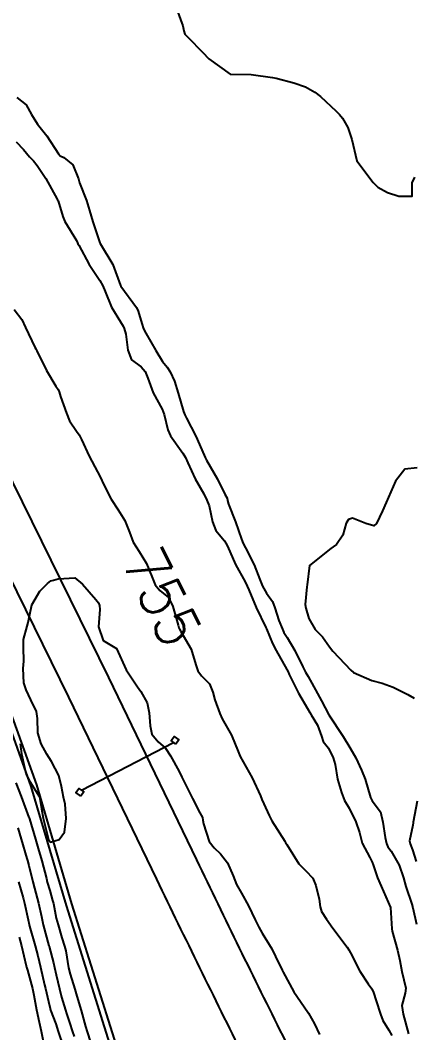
# Model space of a CAD drawing. Header units: metres. Extents: x 307586 to 320046, y 7427249 to 7434250.
# Drawn here: x 318307.9 to 318344.8, y 7430336.2 to 7430431.2 of the extents above; entities that cross this region are included whole.
import ezdxf
from ezdxf.enums import TextEntityAlignment as Align

# ---------------------------------------------------------------- set-up
doc = ezdxf.new("R2010")
doc.units = ezdxf.units.M
doc.header["$MEASUREMENT"] = 0
for name, color, linetype in [('Canaleta de Drenagem', 151, 'Continuous'), ('Cotas', 45, 'Continuous'), ('Curvas de Nivel 1m', 11, 'Continuous'), ('Curvas de Nivel 5m', 15, 'Continuous'), ('Hidrografia', 140, 'Continuous'), ('Linha Férrea', 20, 'Continuous'), ('Portico', 45, 'Continuous')]:
    doc.layers.add(name, color=color, linetype=linetype)
doc.styles.add('Style-STANDARD', font='STANDARD.shx')

msp = doc.modelspace()

# ---------------------------------------------------------------- linework, layer by layer
at = {"layer": 'Canaleta de Drenagem'}
for points in [[(318331.209, 7430297.281), (318327.22, 7430304.71), (318323.701, 7430313.804), (318318.532, 7430327.989), (318312.2, 7430348.151), (318308.89, 7430359.306), (318306.309, 7430366.5), (318296.872, 7430387.572), (318287.251, 7430406.362), (318281.624, 7430417.884), (318277.051, 7430427.547), (318272.17, 7430436.454)], [(318272.321, 7430437.218), (318277.497, 7430427.774), (318282.075, 7430418.101), (318287.698, 7430406.585), (318297.323, 7430387.789), (318306.773, 7430366.687), (318309.365, 7430359.462), (318312.679, 7430348.297), (318319.005, 7430328.15), (318324.169, 7430313.98), (318327.675, 7430304.92), (318331.65, 7430297.518)]]:
    msp.add_lwpolyline(points, dxfattribs=at)
for points in [[(318266.734, 7430433.526), (318266.393, 7430429.559, 0.060224), (318266.586, 7430423.984, 0.106584), (318267.465, 7430421.7), (318269.064, 7430418.336), (318275.611, 7430404.438), (318281.137, 7430393.271, -0.024626), (318282.95, 7430389.102, 0.003858), (318285.725, 7430381.92), (318295.493, 7430362.126), (318300.512, 7430351.493, -0.062561), (318301.864, 7430347.358, 0.05323), (318304.957, 7430337.264, 0.06202), (318310.456, 7430327.829, -0.031869), (318316.975, 7430318.045, 0.041006), (318324.119, 7430307.739, -0.057606), (318328.392, 7430301.115)], [(318304.498, 7430337.068, 0.06202), (318310.058, 7430327.526, -0.031869)]]:
    msp.add_lwpolyline(points, format="xyb", dxfattribs=at)
at = {"layer": 'Curvas de Nivel 1m', "flags": 128}
for points, elevation in [([(318322.559, 7430432.206), (318323.125, 7430430.672), (318323.203, 7430430.196), (318323.302, 7430429.906), (318323.587, 7430429.603), (318325.01, 7430428.176), (318325.567, 7430427.584), (318327.553, 7430426.15), (318329.553, 7430426.12), (318331.549, 7430425.831), (318331.881, 7430425.762), (318333.542, 7430425.322), (318334.636, 7430424.96), (318335.529, 7430424.469), (318336.041, 7430424.045), (318337.509, 7430422.681), (318337.844, 7430422.362), (318338.129, 7430422.021), (318338.619, 7430421.138), (318338.975, 7430420.008), (318339.453, 7430418), (318340.994, 7430415.984), (318341.427, 7430415.554), (318342.348, 7430415.037), (318343.414, 7430414.702), (318344.664, 7430414.688), (318344.657, 7430415.938), (318344.898, 7430416.475)], 752), ([(318307.519, 7430423.95), (318308.399, 7430423.264), (318308.895, 7430422.369), (318309.489, 7430421.461), (318310.342, 7430420.351), (318311.456, 7430418.671), (318311.612, 7430418.495), (318311.936, 7430418.333), (318312.778, 7430417.651), (318313.327, 7430416.312), (318313.428, 7430415.962), (318314.076, 7430414.303), (318314.351, 7430413.343), (318314.685, 7430412.297), (318315.312, 7430410.332), (318315.332, 7430410.29), (318315.353, 7430410.258), (318316.537, 7430408.278), (318317.282, 7430406.302), (318317.296, 7430406.27), (318317.312, 7430406.24), (318318.782, 7430404.248), (318318.941, 7430403.907), (318319.268, 7430402.743), (318319.435, 7430402.238), (318319.653, 7430401.84), (318320.573, 7430400.227), (318321.223, 7430399.198), (318321.65, 7430398.646), (318321.928, 7430398.209), (318322.338, 7430397.337), (318322.672, 7430396.198), (318323.168, 7430394.504), (318323.299, 7430394.189), (318323.468, 7430393.878), (318324.342, 7430392.178), (318325.116, 7430390.384), (318325.203, 7430390.169), (318325.343, 7430389.935), (318326.368, 7430388.157), (318327.079, 7430386.746), (318327.286, 7430386.358), (318327.33, 7430386.146), (318327.407, 7430385.806), (318328.055, 7430384.13), (318328.634, 7430382.517), (318328.801, 7430382.122), (318329.017, 7430381.71), (318329.82, 7430380.112), (318330.349, 7430378.737), (318330.597, 7430378.104), (318330.967, 7430377.463), (318331.529, 7430376.662), (318331.751, 7430376.088), (318332.138, 7430374.879), (318332.465, 7430374.077), (318332.616, 7430373.771), (318332.915, 7430373.286), (318333.632, 7430372.063), (318334.394, 7430370.548), (318334.637, 7430370.052), (318334.876, 7430369.621), (318335.776, 7430368.036), (318336.149, 7430367.333), (318336.833, 7430366.02), (318338.168, 7430364.006), (318338.792, 7430362.958), (318339.372, 7430361.994), (318339.912, 7430360.848), (318340.234, 7430359.985), (318340.738, 7430358.291), (318340.907, 7430357.977), (318341.685, 7430356.928), (318341.91, 7430355.962), (318342.112, 7430354.539), (318342.239, 7430353.957), (318342.377, 7430353.652), (318342.676, 7430353.245), (318343.443, 7430351.942), (318343.85, 7430350.739), (318344.071, 7430349.936), (318344.618, 7430348.28), (318344.712, 7430347.929), (318345.075, 7430346.401)], 753), ([(318307.467, 7430419.785), (318308.166, 7430419.086), (318308.738, 7430418.371), (318309.083, 7430417.999), (318309.445, 7430417.581), (318310.245, 7430416.352), (318311.327, 7430414.418), (318311.366, 7430414.34), (318311.402, 7430414.243), (318311.844, 7430412.79), (318312.049, 7430412.33), (318313.129, 7430410.541), (318313.24, 7430410.312), (318313.275, 7430410.234), (318313.351, 7430410.097), (318314.31, 7430408.3), (318315.318, 7430406.779), (318315.612, 7430406.287), (318315.84, 7430405.75), (318316.423, 7430404.279), (318317.269, 7430402.91), (318317.512, 7430402.513), (318317.616, 7430402.265), (318317.765, 7430401.753), (318317.945, 7430400.259), (318318.305, 7430399.335), (318319.217, 7430398.673), (318319.574, 7430398.236), (318319.819, 7430397.622), (318320.328, 7430396.229), (318321.17, 7430394.714), (318321.373, 7430394.217), (318321.703, 7430392.766), (318321.954, 7430392.208), (318323.119, 7430390.594), (318323.371, 7430390.187), (318323.603, 7430389.69), (318324.266, 7430388.178), (318325.079, 7430386.757), (318325.39, 7430386.167), (318325.582, 7430385.646), (318325.906, 7430384.157), (318326.207, 7430383.324), (318327.025, 7430382.362), (318327.173, 7430382.139), (318327.304, 7430381.852), (318328.074, 7430380.129), (318328.977, 7430378.509), (318329.174, 7430378.118), (318329.327, 7430377.759), (318330.012, 7430376.109), (318330.925, 7430374.22), (318330.977, 7430374.099), (318331.551, 7430372.732), (318331.891, 7430372.085), (318332.876, 7430370.296), (318332.998, 7430370.069), (318333.115, 7430369.823), (318333.968, 7430368.059), (318334.839, 7430366.621), (318335.045, 7430366.257), (318335.167, 7430366.045), (318335.774, 7430365.08), (318336.156, 7430364.03), (318336.305, 7430363.535), (318336.792, 7430362.922), (318337.237, 7430362.015), (318337.414, 7430361.377), (318337.651, 7430360.011), (318338.006, 7430358.746), (318338.303, 7430358.004), (318338.726, 7430357.286), (318339.379, 7430355.993), (318339.696, 7430354.991), (318339.971, 7430353.987), (318340.67, 7430352.64), (318340.899, 7430352.21), (318340.997, 7430351.975), (318341.413, 7430350.731), (318341.735, 7430349.964), (318342.613, 7430347.95), (318342.753, 7430345.948), (318342.789, 7430345.749), (318343.264, 7430343.943), (318343.495, 7430342.999), (318343.7, 7430341.938), (318344.06, 7430340.402), (318344.008, 7430339.935), (318343.68, 7430338.763), (318343.82, 7430337.937), (318344.302, 7430336.105)], 754), ([(318345.112, 7430389.221), (318343.954, 7430389.098), (318343.093, 7430387.95), (318342.216, 7430385.963), (318341.859, 7430385.17), (318341.303, 7430383.976), (318341.041, 7430383.758), (318340.315, 7430383.987), (318339.05, 7430384.483), (318338.683, 7430384.371), (318338.447, 7430384.006), (318338.157, 7430382.884), (318337.555, 7430382.015), (318337.238, 7430381.801), (318337.019, 7430381.655), (318335.003, 7430380.05), (318334.787, 7430378.239), (318334.765, 7430378.052), (318334.623, 7430376.387), (318334.66, 7430376.053), (318334.938, 7430375.064), (318335.562, 7430374.04), (318336.224, 7430373.338), (318336.907, 7430372.42), (318337.197, 7430372.017), (318338.885, 7430370.216), (318339.157, 7430369.997), (318340.872, 7430369.246), (318341.84, 7430368.994), (318342.863, 7430368.62), (318344.237, 7430367.936), (318344.85, 7430367.592)], 752), ([(318307.848, 7430363.314), (318307.982, 7430362.368), (318308.32, 7430360.804), (318308.443, 7430360.363), (318308.747, 7430359.764), (318309.665, 7430358.351), (318309.849, 7430357.221), (318310.007, 7430356.347), (318310.451, 7430354.578), (318310.512, 7430354.342), (318310.68, 7430354.089), (318311.512, 7430354.328), (318312.003, 7430355.011), (318312.162, 7430356.318), (318312.06, 7430357.653), (318311.904, 7430358.322), (318311.726, 7430359.309), (318311.482, 7430360.329), (318310.773, 7430361.65), (318310.354, 7430362.344), (318309.829, 7430363.313), (318309.499, 7430364.353), (318309.484, 7430365.693), (318309.39, 7430366.354), (318308.844, 7430367.457), (318308.422, 7430368.364), (318308.191, 7430369.035), (318308.114, 7430370.368), (318308.187, 7430371.064), (318308.161, 7430372.367), (318308.174, 7430373.104), (318308.496, 7430374.364), (318308.594, 7430374.697), (318308.953, 7430376.36), (318309.694, 7430377.625), (318310.401, 7430378.346), (318310.72, 7430378.598), (318310.976, 7430378.683), (318311.424, 7430378.78), (318312.979, 7430378.888), (318313.714, 7430378.303), (318314.958, 7430376.847), (318315.213, 7430376.544), (318315.298, 7430376.285), (318315.312, 7430375.92), (318315.215, 7430374.286), (318315.65, 7430373.018), (318316.903, 7430372.26), (318317.797, 7430370.251), (318318.857, 7430368.649), (318319.175, 7430368.237), (318319.763, 7430367.152), (318319.952, 7430366.229), (318320.042, 7430365), (318320.205, 7430364.226), (318320.796, 7430363.508), (318321.488, 7430362.908), (318321.962, 7430362.202), (318322.761, 7430360.706), (318323.036, 7430360.187), (318323.307, 7430359.624), (318324.016, 7430358.177), (318324.72, 7430356.837), (318324.957, 7430356.408), (318325.014, 7430356.165), (318325.077, 7430355.795), (318325.604, 7430354.156), (318326.075, 7430353.547), (318326.671, 7430352.996), (318327.31, 7430352.134), (318327.852, 7430350.92), (318328.157, 7430350.125), (318328.625, 7430349.317), (318329.287, 7430348.113), (318329.918, 7430346.789), (318330.265, 7430346.103), (318330.585, 7430345.557), (318331.466, 7430344.086), (318331.836, 7430343.361), (318332.458, 7430342.071), (318332.54, 7430341.905), (318333.553, 7430340.06), (318334.502, 7430338.629), (318334.924, 7430338.044), (318335.483, 7430337.035), (318335.943, 7430336.028)], 756), ([(318307.45, 7430359.669), (318307.926, 7430358.368), (318308.667, 7430356.407), (318308.686, 7430356.36), (318308.712, 7430356.27), (318309.284, 7430354.354), (318309.548, 7430353.478), (318309.874, 7430352.348), (318310.308, 7430350.673), (318310.391, 7430350.342), (318310.625, 7430349.539), (318310.895, 7430348.615), (318310.962, 7430348.335), (318311.237, 7430346.968), (318311.401, 7430346.328), (318311.77, 7430345.127), (318312.018, 7430344.318), (318312.12, 7430343.878), (318312.388, 7430342.312), (318312.534, 7430341.704), (318312.973, 7430340.305), (318313.174, 7430339.635), (318313.561, 7430338.299), (318313.979, 7430336.794), (318314.126, 7430336.293), (318314.458, 7430335.32)], 757), ([(318345.12, 7430357.924), (318344.762, 7430355.978), (318344.748, 7430355.929), (318344.746, 7430355.896), (318344.709, 7430355.693), (318344.409, 7430354.21), (318344.455, 7430353.932), (318344.677, 7430353.369), (318345.019, 7430352.277)], 752), ([(318307.629, 7430355.441), (318307.947, 7430354.367), (318308.48, 7430352.546), (318308.533, 7430352.361), (318308.656, 7430351.888), (318309.046, 7430350.356), (318309.202, 7430349.779), (318309.57, 7430348.35), (318309.846, 7430347.102), (318310.017, 7430346.346), (318310.547, 7430344.356), (318310.549, 7430344.34), (318310.562, 7430344.298), (318310.971, 7430342.757), (318311.07, 7430342.332), (318311.23, 7430341.632), (318311.55, 7430340.324), (318311.742, 7430339.558), (318312.1, 7430338.316), (318312.194, 7430338.018), (318312.481, 7430337.16), (318312.758, 7430336.307), (318312.906, 7430335.866)], 758), ([(318307.699, 7430350.369), (318308.12, 7430348.863), (318308.245, 7430348.364), (318308.597, 7430346.806), (318308.698, 7430346.359), (318308.736, 7430346.214), (318309.248, 7430344.353), (318309.493, 7430343.411), (318309.753, 7430342.348), (318310.146, 7430340.716), (318310.236, 7430340.343), (318310.501, 7430339.132), (318310.65, 7430338.493), (318310.695, 7430338.337), (318311.181, 7430337.03), (318311.43, 7430336.326), (318311.921, 7430334.847)], 759)]:
    msp.add_lwpolyline(points, dxfattribs=dict(at, elevation=elevation))
at = {"layer": 'Curvas de Nivel 5m', "flags": 128}
for points, elevation in [([(318307.28, 7430404.06), (318308.008, 7430403.116), (318308.339, 7430402.374), (318309.235, 7430400.517), (318309.317, 7430400.359), (318309.404, 7430400.185), (318310.304, 7430398.349), (318311.198, 7430396.862), (318311.418, 7430396.56), (318311.507, 7430396.335), (318311.634, 7430395.886), (318312.188, 7430394.325), (318312.466, 7430393.63), (318313.146, 7430392.641), (318313.371, 7430392.308), (318313.591, 7430391.851), (318314.33, 7430390.298), (318315.098, 7430388.837), (318315.399, 7430388.287), (318315.684, 7430387.687), (318316.377, 7430386.277), (318317.058, 7430385.259), (318317.689, 7430384.254), (318318.1, 7430383.181), (318318.467, 7430382.246), (318319.01, 7430381.355), (318319.716, 7430380.233), (318320.2, 7430379.009), (318320.523, 7430378.225), (318320.968, 7430377.698), (318321.783, 7430377.029), (318322.185, 7430376.202), (318322.684, 7430374.437), (318322.747, 7430374.193), (318322.795, 7430374.066), (318322.92, 7430373.861), (318323.889, 7430372.18), (318324.341, 7430370.715), (318324.525, 7430370.173), (318324.868, 7430369.69), (318325.632, 7430368.929), (318325.931, 7430368.154), (318326.129, 7430367.434), (318326.582, 7430366.144), (318326.826, 7430365.665), (318327.699, 7430364.131), (318328.32, 7430362.593), (318328.503, 7430362.123), (318328.775, 7430361.623), (318329.624, 7430360.111), (318330.407, 7430358.433), (318330.546, 7430358.102), (318330.729, 7430357.675), (318331.23, 7430356.604), (318331.489, 7430356.088), (318332.685, 7430354.187), (318332.763, 7430354.069), (318332.889, 7430353.86), (318334.025, 7430352.056), (318334.656, 7430351.395), (318335.324, 7430350.715), (318335.613, 7430350.035), (318335.908, 7430348.746), (318336.019, 7430348.029), (318336.149, 7430347.568), (318336.601, 7430346.87), (318337.219, 7430346.014), (318338.566, 7430344.23), (318338.714, 7430343.998), (318338.867, 7430343.69), (318339.737, 7430341.988), (318340.531, 7430340.806), (318340.883, 7430340.332), (318341.029, 7430339.972), (318341.287, 7430339.192), (318341.677, 7430337.962), (318341.889, 7430337.361), (318342.478, 7430336.434), (318342.758, 7430335.947)], 755), ([(318307.76, 7430345.183), (318307.958, 7430344.366), (318308.421, 7430342.484), (318308.454, 7430342.361), (318308.539, 7430342.07), (318309.01, 7430340.355), (318309.126, 7430339.735), (318309.365, 7430338.351), (318309.628, 7430337.202), (318309.816, 7430336.347), (318310.167, 7430334.623)], 760)]:
    msp.add_lwpolyline(points, dxfattribs=dict(at, elevation=elevation))
at = {"layer": 'Hidrografia'}
msp.add_lwpolyline([(318353.375, 7430430.237, 0.015625), (318344.119, 7430437.759, 0.034669)], format="xyb", dxfattribs=at)
at = {"layer": 'Linha Férrea'}
for points in [[(318353.465, 7430297.948, -0.020499), (318332.533, 7430335.907, -0.003286), (318324.421, 7430352.428), (318316.158, 7430369.544), (318299.933, 7430402.505), (318284.441, 7430434.159), (318251.452, 7430501.478), (318233.533, 7430538.25), (318220.97, 7430564.196), (318208.091, 7430591.223), (318195.799, 7430615.988), (318181.459, 7430645.218), (318169.353, 7430670.156), (318160.249, 7430688.679), (318144.733, 7430719.614), (318137.809, 7430733.056), (318128.948, 7430749.164, 0.002035), (318124.775, 7430756.707, 0.008027), (318110.211, 7430781.821, 0.005774)], [(318106.965, 7430779.685, -0.011325), (318121.017, 7430755.284, -0.011766), (318125.617, 7430747.177), (318134.109, 7430731.086), (318141.426, 7430717.275), (318156.851, 7430686.453), (318165.545, 7430668.805), (318178.066, 7430643.11), (318192.368, 7430613.974), (318204.322, 7430589.389), (318217.192, 7430562.381), (318230.34, 7430535.891), (318248.238, 7430499.17), (318280.677, 7430432.315), (318296.171, 7430400.659), (318312.39, 7430367.707), (318320.647, 7430350.606, 0.003286), (318328.783, 7430334.035, 0.020499), (318349.881, 7430295.775, 0.017872)]]:
    msp.add_lwpolyline(points, format="xyb", dxfattribs=at)
at = {"layer": 'Portico'}
msp.add_lwpolyline([(318313.594, 7430358.966), (318322.251, 7430363.452)], dxfattribs=at)
for points in [[(318322.475, 7430363.288), (318322.026, 7430363.616), (318322.311, 7430364.006), (318322.76, 7430363.678)], [(318313.533, 7430358.412), (318313.084, 7430358.74), (318313.369, 7430359.13), (318313.818, 7430358.802)]]:
    msp.add_lwpolyline(points, close=True, dxfattribs=at)

# ---------------------------------------------------------------- texts
at = {"layer": 'Cotas', "style": 'Style-STANDARD'}
msp.add_text('755', height=4, rotation=296.02447, dxfattribs=at).set_placement((318321.171, 7430377.114, 755), align=Align.MIDDLE_CENTER)

doc.saveas('drawing.dxf')
